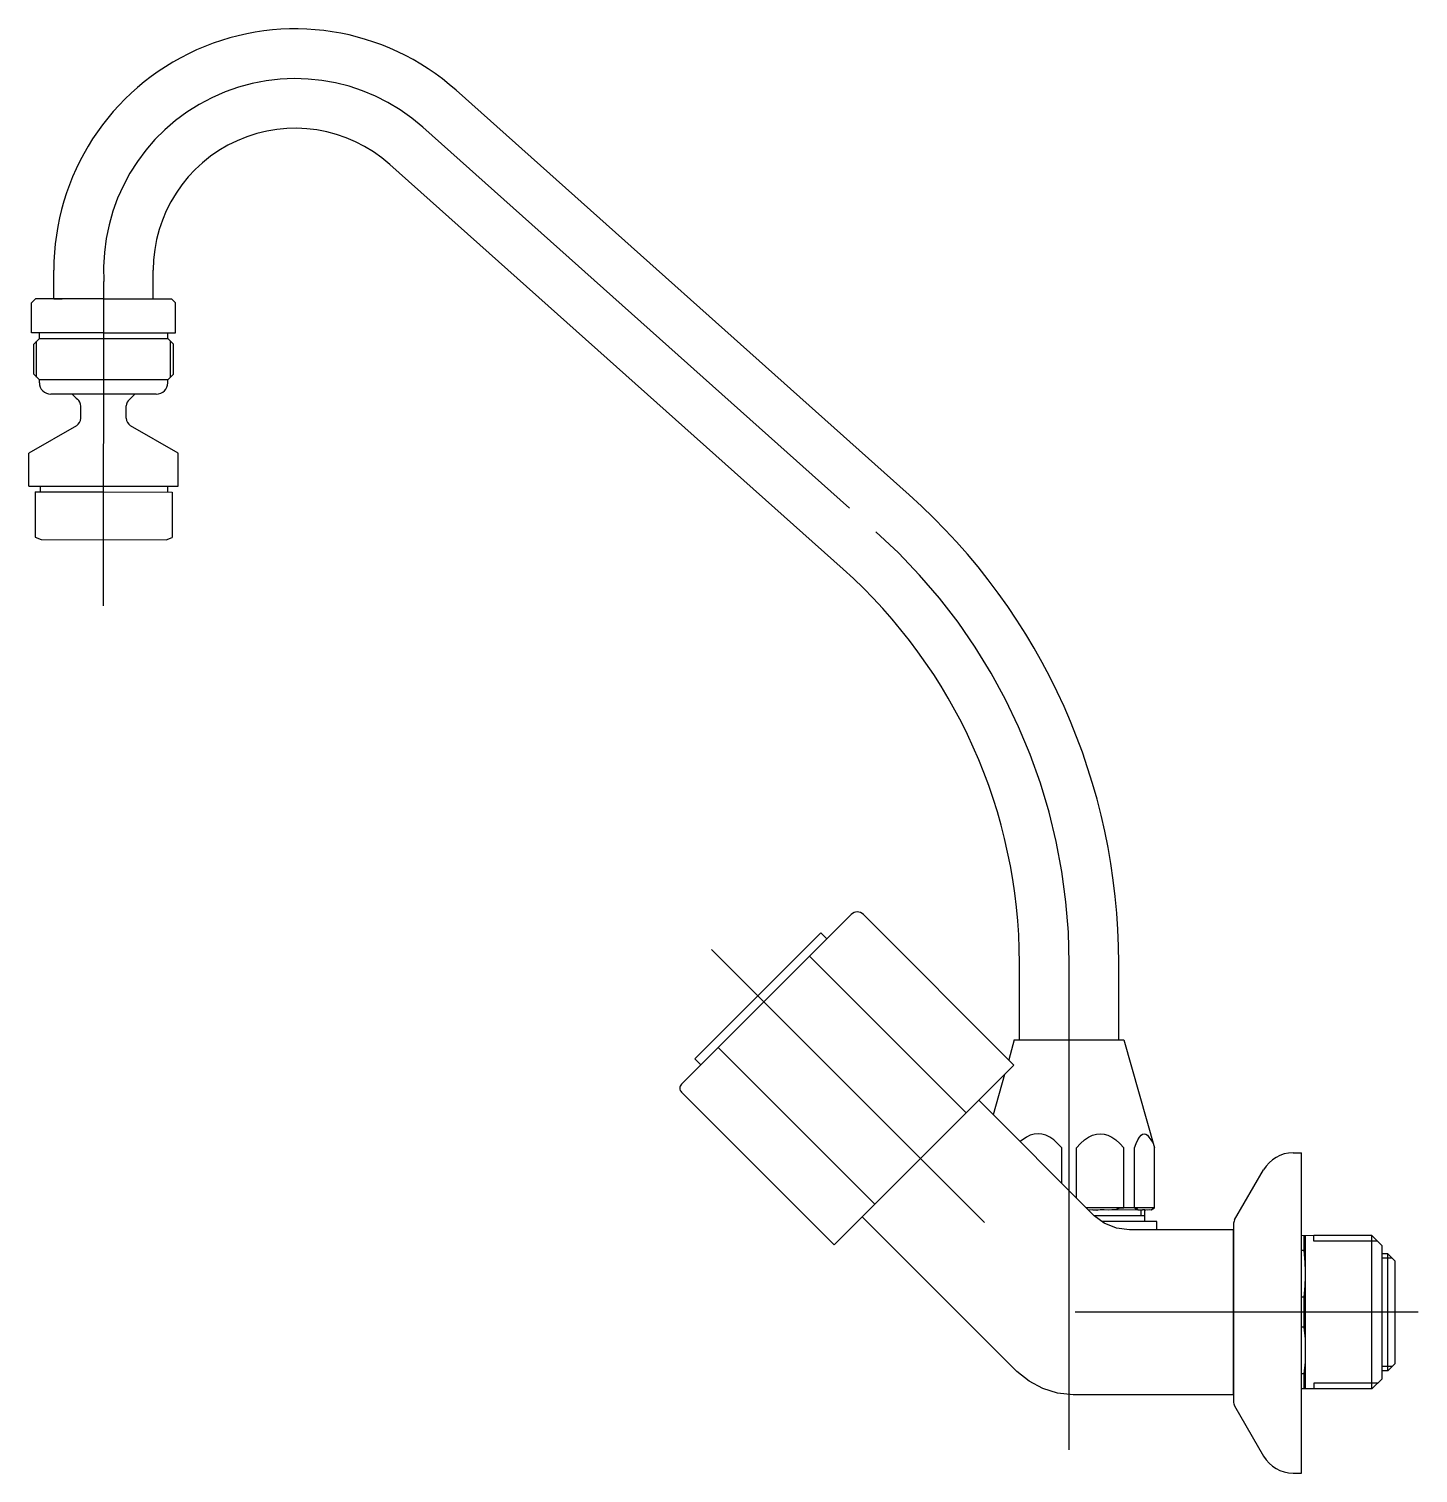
# Model space of a CAD drawing. Extents: x -26.769 to -26.526, y 6.815 to 7.067.
import ezdxf

# ---------------------------------------------------------------- set-up
doc = ezdxf.new("R2010")
doc.units = 0
doc.header["$LTSCALE"] = 0.2
doc.header["$MEASUREMENT"] = 0
doc.linetypes.add('AXES', pattern=[0.54, 0.3, -0.08, 0.08, -0.08])
doc.linetypes.add('CONTINU', pattern=[0])
doc.layers.get('0').update_dxf_attribs({"linetype": 'CONTINUOUS'})
doc.layers.add('DECA_EIXOS', color=5, linetype='AXES')

msp = doc.modelspace()

# ---------------------------------------------------------------- linework, layer by layer
at = {"linetype": 'CONTINU'}
for points in [[(-26.69451, 7.05666, 0.647937), (-26.76482, 7.02519)], [(-26.70609, 7.0437, 0.647935), (-26.74744, 7.02519)], [(-26.76735, 7.00553, 0.414214), (-26.76536, 7.00354)], [(-26.7469, 7.00354, 0.414213), (-26.74491, 7.00553)], [(-26.76161, 7.00354, 0.045662), (-26.76067, 7.00264)], [(-26.7601, 7.00144, 0.233904), (-26.76067, 7.00264)], [(-26.75161, 7.00262, 0.227748), (-26.75216, 7.00146)], [(-26.75161, 7.00262, 0.046063), (-26.75065, 7.00354)], [(-26.76085, 6.99802, 0.267952), (-26.7601, 6.99931)], [(-26.75216, 6.99931, 0.267941), (-26.75141, 6.99802)], [(-26.57865, 6.90408, 0.213636), (-26.61529, 6.98592)], [(-26.59602, 6.90408, 0.213636), (-26.62686, 6.97296)], [(-26.62331, 6.91257, 0.414214), (-26.62541, 6.91257)], [(-26.65509, 6.8829, 0.414214), (-26.65509, 6.8815)], [(-26.54819, 6.87091, 0.267949), (-26.55335, 6.86793)], [(-26.55841, 6.85916, 0.13165), (-26.55862, 6.85837)], [(-26.55862, 6.82745, 0.131652), (-26.55841, 6.82665)], [(-26.55335, 6.81789, 0.267949), (-26.54819, 6.81491)]]:
    msp.add_lwpolyline(points, format="xyb", dxfattribs=at)
for points in [[(-26.69451, 7.05666), (-26.61529, 6.98592)], [(-26.70609, 7.0437), (-26.62686, 6.97296)], [(-26.76482, 7.02022), (-26.76482, 7.02519)], [(-26.74744, 7.02022), (-26.74744, 7.02519)], [(-26.76874, 7.01952), (-26.76803, 7.02022)], [(-26.76874, 7.01426), (-26.76874, 7.01952)], [(-26.75608, 7.02022), (-26.76803, 7.02022)], [(-26.76482, 7.02022), (-26.76333, 7.02022)], [(-26.75608, 7.02022), (-26.74422, 7.02022)], [(-26.74893, 7.02022), (-26.74744, 7.02022)], [(-26.74352, 7.01952), (-26.74422, 7.02022)], [(-26.74352, 7.01426), (-26.74352, 7.01952)], [(-26.76735, 7.01426), (-26.76874, 7.01426)], [(-26.75608, 7.01426), (-26.76874, 7.01426)], [(-26.76735, 7.01327), (-26.76735, 7.01426)], [(-26.75608, 7.01426), (-26.74352, 7.01426)], [(-26.74491, 7.01327), (-26.74491, 7.01426)], [(-26.76735, 7.01327), (-26.76834, 7.01228)], [(-26.76834, 7.00702), (-26.76834, 7.01228)], [(-26.76785, 7.00652), (-26.76785, 7.01277)], [(-26.76735, 7.01327), (-26.74491, 7.01327)], [(-26.74392, 7.01228), (-26.74491, 7.01327)], [(-26.74441, 7.00652), (-26.74441, 7.01277)], [(-26.74392, 7.00702), (-26.74392, 7.01228)], [(-26.76735, 7.00602), (-26.76834, 7.00702)], [(-26.74392, 7.00702), (-26.74491, 7.00602)], [(-26.76735, 7.00553), (-26.76735, 7.00602)], [(-26.74491, 7.00602), (-26.76735, 7.00602)], [(-26.74491, 7.00553), (-26.74491, 7.00602)], [(-26.75609, 7.00354), (-26.76536, 7.00354)], [(-26.7601, 6.99931), (-26.7601, 7.00144)], [(-26.7469, 7.00354), (-26.75609, 7.00354)], [(-26.75216, 6.99931), (-26.75216, 7.00146)], [(-26.76085, 6.99802), (-26.76918, 6.99321)], [(-26.74308, 6.99321), (-26.75141, 6.99802)], [(-26.76918, 6.98745), (-26.76918, 6.99321)], [(-26.74308, 6.98745), (-26.74308, 6.99321)], [(-26.76918, 6.98745), (-26.75611, 6.98745)], [(-26.76806, 6.98644), (-26.76806, 6.9785)], [(-26.76806, 6.98644), (-26.75611, 6.98643)], [(-26.76721, 6.98745), (-26.76721, 6.98644)], [(-26.75611, 6.98745), (-26.74308, 6.98745)], [(-26.75611, 6.98643), (-26.74413, 6.98642)], [(-26.74497, 6.98745), (-26.74497, 6.98642)], [(-26.74413, 6.98642), (-26.74413, 6.97848)], [(-26.76806, 6.9785), (-26.76702, 6.9781)], [(-26.76702, 6.9781), (-26.74518, 6.97808)], [(-26.74518, 6.97808), (-26.74413, 6.97848)], [(-26.65509, 6.8829), (-26.62541, 6.91257)], [(-26.59698, 6.88625), (-26.62331, 6.91257)], [(-26.65277, 6.88732), (-26.63072, 6.90937)], [(-26.62967, 6.90832), (-26.63072, 6.90937)], [(-26.60533, 6.87789), (-26.63271, 6.90527)], [(-26.59602, 6.89065), (-26.59602, 6.90408)], [(-26.57865, 6.89065), (-26.57865, 6.90408)], [(-26.59692, 6.89065), (-26.5979, 6.88716)], [(-26.59692, 6.89065), (-26.57775, 6.89065)], [(-26.59602, 6.89065), (-26.57865, 6.89065)], [(-26.57775, 6.89065), (-26.57244, 6.87178)], [(-26.62129, 6.86193), (-26.64867, 6.88931)], [(-26.65172, 6.88627), (-26.65277, 6.88732)], [(-26.62841, 6.85482), (-26.59698, 6.88625)], [(-26.59862, 6.88461), (-26.6006, 6.87756)], [(-26.62841, 6.85482), (-26.65509, 6.8815)], [(-26.62349, 6.85973), (-26.60313, 6.88009)], [(-26.58294, 6.8599), (-26.60313, 6.88009)], [(-26.59479, 6.87365), (-26.59592, 6.87288)], [(-26.59479, 6.87365), (-26.59551, 6.87315)], [(-26.59413, 6.87397), (-26.59479, 6.87365)], [(-26.59345, 6.87418), (-26.59413, 6.87397)], [(-26.59277, 6.87424), (-26.59345, 6.87418)], [(-26.59209, 6.87418), (-26.59277, 6.87424)], [(-26.59141, 6.87397), (-26.59209, 6.87418)], [(-26.59072, 6.87363), (-26.59141, 6.87397)], [(-26.59003, 6.87315), (-26.59072, 6.87363)], [(-26.58934, 6.87255), (-26.59003, 6.87315)], [(-26.58862, 6.87178), (-26.58934, 6.87255)], [(-26.58605, 6.87178), (-26.58532, 6.87255)], [(-26.58532, 6.87255), (-26.58464, 6.87315)], [(-26.58464, 6.87315), (-26.58395, 6.87363)], [(-26.58395, 6.87363), (-26.58326, 6.87397)], [(-26.58326, 6.87397), (-26.58258, 6.87418)], [(-26.58258, 6.87418), (-26.5819, 6.87424)], [(-26.5819, 6.87424), (-26.58122, 6.87418)], [(-26.58122, 6.87418), (-26.58056, 6.87398)], [(-26.58056, 6.87398), (-26.57987, 6.87365)], [(-26.57987, 6.87365), (-26.57916, 6.87315)], [(-26.57916, 6.87315), (-26.57848, 6.87255)], [(-26.57848, 6.87255), (-26.57775, 6.87178)], [(-26.57593, 6.87178), (-26.57563, 6.87255)], [(-26.57563, 6.87255), (-26.57535, 6.87315)], [(-26.57535, 6.87315), (-26.57506, 6.87363)], [(-26.57506, 6.87363), (-26.57477, 6.87398)], [(-26.57477, 6.87398), (-26.5745, 6.87418)], [(-26.5745, 6.87418), (-26.57422, 6.87424)], [(-26.57422, 6.87424), (-26.57393, 6.87418)], [(-26.57393, 6.87418), (-26.57366, 6.87398)], [(-26.57366, 6.87398), (-26.57338, 6.87365)], [(-26.57338, 6.87365), (-26.57308, 6.87315)], [(-26.57308, 6.87315), (-26.57267, 6.87259)], [(-26.57267, 6.87259), (-26.57244, 6.87178)], [(-26.58862, 6.86558), (-26.58862, 6.87178)], [(-26.58605, 6.86301), (-26.58605, 6.87178)], [(-26.57775, 6.86129), (-26.57775, 6.87178)], [(-26.57593, 6.86129), (-26.57593, 6.87178)], [(-26.57244, 6.86129), (-26.57244, 6.87178)], [(-26.54819, 6.87091), (-26.5467, 6.87091)], [(-26.5467, 6.81491), (-26.5467, 6.87091)], [(-26.55841, 6.85916), (-26.55335, 6.86793)], [(-26.57244, 6.86129), (-26.58433, 6.86129)], [(-26.58404, 6.861), (-26.57302, 6.86096)], [(-26.58404, 6.861), (-26.58234, 6.86086)], [(-26.58327, 6.86099), (-26.58259, 6.86088)], [(-26.58122, 6.85861), (-26.58294, 6.8599)], [(-26.57411, 6.8599), (-26.58294, 6.8599)], [(-26.58259, 6.86088), (-26.5819, 6.86099)], [(-26.5819, 6.86099), (-26.58123, 6.86099)], [(-26.58123, 6.86099), (-26.58054, 6.86093)], [(-26.58054, 6.86093), (-26.57986, 6.86099)], [(-26.57986, 6.86099), (-26.57918, 6.86098)], [(-26.57918, 6.86098), (-26.57846, 6.86129)], [(-26.57846, 6.86129), (-26.57775, 6.86129)], [(-26.57593, 6.86129), (-26.57563, 6.86097)], [(-26.57563, 6.86129), (-26.57534, 6.86096)], [(-26.57534, 6.86096), (-26.57497, 6.86096)], [(-26.57497, 6.86096), (-26.57475, 6.86096)], [(-26.57475, 6.8599), (-26.57475, 6.86096)], [(-26.57475, 6.86096), (-26.57449, 6.86096)], [(-26.57411, 6.86096), (-26.57449, 6.86096)], [(-26.57421, 6.86096), (-26.57393, 6.86096)], [(-26.57411, 6.86096), (-26.57337, 6.86099)], [(-26.57411, 6.85891), (-26.57411, 6.86096)], [(-26.57365, 6.86093), (-26.57337, 6.86099)], [(-26.57337, 6.86099), (-26.57302, 6.86096)], [(-26.57302, 6.86096), (-26.57244, 6.86129)], [(-26.57302, 6.86096), (-26.57276, 6.8611)], [(-26.57276, 6.8611), (-26.57244, 6.86129)], [(-26.59646, 6.83269), (-26.62349, 6.85973)], [(-26.57202, 6.85891), (-26.58161, 6.85891)], [(-26.57908, 6.85772), (-26.58122, 6.85861)], [(-26.57676, 6.85742), (-26.57908, 6.85772)], [(-26.55862, 6.85742), (-26.57676, 6.85742)], [(-26.57202, 6.85742), (-26.57202, 6.85891)], [(-26.55862, 6.85859), (-26.55862, 6.82745)], [(-26.55862, 6.82862), (-26.55862, 6.85742)], [(-26.54455, 6.85642), (-26.5467, 6.85641)], [(-26.54625, 6.8538), (-26.54625, 6.85642)], [(-26.54603, 6.85016), (-26.54603, 6.85642)], [(-26.53442, 6.85642), (-26.54455, 6.85642)], [(-26.54455, 6.85543), (-26.54455, 6.85642)], [(-26.53343, 6.85543), (-26.54455, 6.85543)], [(-26.53442, 6.82962), (-26.53442, 6.85642)], [(-26.53263, 6.85464), (-26.53442, 6.85642)], [(-26.54625, 6.8538), (-26.5467, 6.8538)], [(-26.54609, 6.85176), (-26.54625, 6.8538)], [(-26.53263, 6.8314), (-26.53263, 6.85464)], [(-26.53164, 6.85327), (-26.53263, 6.85327)], [(-26.53084, 6.85248), (-26.53263, 6.85248)], [(-26.53032, 6.85196), (-26.53164, 6.85327)], [(-26.53164, 6.83277), (-26.53164, 6.85327)], [(-26.54603, 6.85016), (-26.54609, 6.85176)], [(-26.54603, 6.84927), (-26.54603, 6.85016)], [(-26.53032, 6.83408), (-26.53032, 6.85196)], [(-26.54625, 6.84564), (-26.54609, 6.84767)], [(-26.54609, 6.84767), (-26.54603, 6.84927)], [(-26.54603, 6.83677), (-26.54603, 6.84927)], [(-26.54625, 6.84564), (-26.5467, 6.84564)], [(-26.54625, 6.8404), (-26.54625, 6.84564)], [(-26.54625, 6.8404), (-26.5467, 6.8404)], [(-26.54603, 6.83837), (-26.54625, 6.8404)], [(-26.54603, 6.83677), (-26.54603, 6.83837)], [(-26.54603, 6.83588), (-26.54603, 6.83677)], [(-26.54603, 6.82962), (-26.54603, 6.83588)], [(-26.54603, 6.83428), (-26.54603, 6.83588)], [(-26.59434, 6.83096), (-26.59646, 6.83269)], [(-26.54625, 6.83224), (-26.5467, 6.83224)], [(-26.54625, 6.83224), (-26.54603, 6.83428)], [(-26.54625, 6.82962), (-26.54625, 6.83224)], [(-26.53084, 6.83356), (-26.53263, 6.83356)], [(-26.53164, 6.83277), (-26.53263, 6.83277)], [(-26.53164, 6.83277), (-26.53032, 6.83408)], [(-26.59195, 6.82968), (-26.59434, 6.83096)], [(-26.58935, 6.82889), (-26.59195, 6.82968)], [(-26.54455, 6.82962), (-26.5467, 6.82963)], [(-26.54455, 6.83061), (-26.54455, 6.82962)], [(-26.53343, 6.83061), (-26.54455, 6.83061)], [(-26.53442, 6.82962), (-26.54455, 6.82962)], [(-26.53442, 6.82962), (-26.53263, 6.8314)], [(-26.58663, 6.82862), (-26.58935, 6.82889)], [(-26.55862, 6.82862), (-26.58663, 6.82862)], [(-26.55841, 6.82665), (-26.55335, 6.81789)], [(-26.54819, 6.81491), (-26.5467, 6.81491)]]:
    msp.add_lwpolyline(points, dxfattribs=at)
at = {"layer": 'DECA_EIXOS'}
for points in [[(-26.7003, 7.05018, 0.668799), (-26.75607, 7.02324)], [(-26.58733, 6.90408, 0.213731), (-26.6211, 6.97946)]]:
    msp.add_lwpolyline(points, format="xyb", dxfattribs=at)
for points in [[(-26.7003, 7.05018), (-26.6211, 6.97946)], [(-26.75613, 6.96652), (-26.75607, 7.02324)], [(-26.60214, 6.85874), (-26.64983, 6.90643)], [(-26.58733, 6.81899), (-26.58733, 6.90408)], [(-26.52633, 6.84302), (-26.58629, 6.84302)]]:
    msp.add_lwpolyline(points, dxfattribs=at)

doc.saveas('drawing.dxf')
